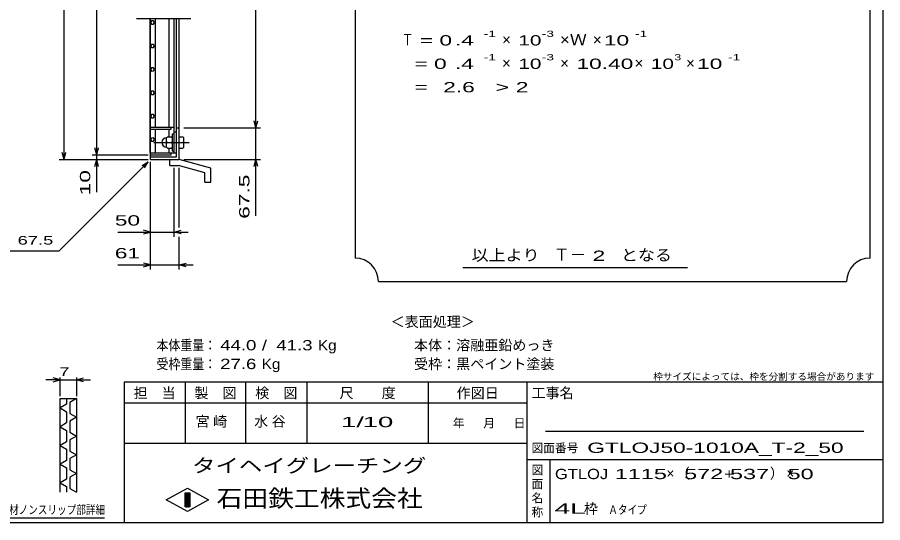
# Model space of a CAD drawing. Units: millimetres, scale not verified. Extents: x -1820 to 1731, y -1282 to 1054.
# Drawn here: x -117 to 1731, y -1146 to -67 of the extents above; entities that cross this region are included whole.
import ezdxf
from ezdxf.enums import TextEntityAlignment as Align

# ---------------------------------------------------------------- set-up
doc = ezdxf.new("R2010")
doc.units = ezdxf.units.MM
doc.header["$LTSCALE"] = 10
doc.linetypes.add('CHAIN', pattern=[18.5, 12, -1.5, 3.5, -1.5])
for name, color, linetype, lineweight in [('0_2', 150, 'Continuous', 25), ('16', 3, 'Continuous', 25), ('19', 6, 'Continuous', 25), ('22', 4, 'Continuous', 25), ('32', 4, 'Continuous', 25)]:
    doc.layers.add(name, color=color, linetype=linetype, lineweight=lineweight)
doc.styles.add('ベクトル', font='')
doc.styles.get('ベクトル').set_extended_font_data('ベクトル')

msp = doc.modelspace()

# ---------------------------------------------------------------- linework, layer by layer
at = {"layer": '0_2'}
for p, q in [((1731, 1053.5), (1731, -1146.5)), ((1731, -846.5), (111, -846.5)), ((111, -846.5), (111, -1146.5)), ((241, -846.5), (241, -976.5)), ((371, -976.5), (371, -846.5)), ((501, -846.5), (501, -976.5)), ((761, -976.5), (761, -846.5)), ((971, -846.5), (971, -1146.5)), ((971, -891.5), (111, -891.5)), ((1691, -951.5), (1011, -951.5)), ((111, -976.5), (971, -976.5)), ((971, -1011.5), (1731, -1011.5)), ((1021, -1146.5), (1021, -1011.5)), ((201, -1097.5), (246, -1072.5)), ((241, -1082.5), (251, -1082.5)), ((241, -1112.5), (241, -1082.5)), ((241, -1082.5), (243, -1082.5)), ((243, -1082.5), (243, -1112.5)), ((245, -1112.5), (245, -1082.5)), ((245, -1082.5), (247, -1082.5)), ((246, -1072.5), (291, -1097.5)), ((247, -1082.5), (247, -1112.5)), ((249, -1112.5), (249, -1082.5)), ((249, -1082.5), (251, -1082.5)), ((251, -1082.5), (251, -1112.5)), ((251, -1082.5), (251, -1112.5)), ((246, -1122.5), (201, -1097.5)), ((291, -1097.5), (246, -1122.5)), ((251, -1112.5), (241, -1112.5)), ((243, -1112.5), (245, -1112.5)), ((247, -1112.5), (249, -1112.5)), ((1731, -1146.5), (-1729, -1146.5))]:
    msp.add_line(p, q, dxfattribs=at)
at = {"layer": '16'}
for p, q in [((253.5, -70.5), (137.5, -70.5)), ((166.8, -356.5), (166.8, -70.5)), ((167.5, -356.5), (167.5, -70.5)), ((178, -302), (178, -70.5)), ((207, -302), (207, -70.5)), ((217.5, -356.5), (217.5, -70.5)), ((169.48, -75.05), (167.5, -78.53)), ((167.5, -78.53), (169.52, -81.98)), ((173.48, -75.02), (169.48, -75.05)), ((169.52, -81.98), (173.52, -81.95)), ((175.5, -78.5), (173.48, -75.02)), ((173.52, -81.95), (175.5, -78.47)), ((169.48, -125.05), (167.5, -128.53)), ((167.5, -128.53), (169.52, -131.98)), ((173.48, -125.02), (169.48, -125.05)), ((175.5, -128.5), (173.48, -125.02)), ((173.52, -131.95), (175.5, -128.47)), ((169.52, -131.98), (173.52, -131.95)), ((169.48, -175.05), (167.5, -178.53)), ((167.5, -178.53), (169.52, -181.98)), ((173.48, -175.02), (169.48, -175.05)), ((169.52, -181.98), (173.52, -181.95)), ((175.5, -178.5), (173.48, -175.02)), ((173.52, -181.95), (175.5, -178.47)), ((169.48, -225.05), (167.5, -228.53)), ((167.5, -228.53), (169.52, -231.98)), ((173.48, -225.02), (169.48, -225.05)), ((169.52, -231.98), (173.52, -231.95)), ((175.5, -228.5), (173.48, -225.02)), ((173.52, -231.95), (175.5, -228.47)), ((169.48, -275.05), (167.5, -278.53)), ((173.48, -275.02), (169.48, -275.05)), ((175.5, -278.5), (173.48, -275.02)), ((167.5, -278.53), (169.52, -281.98)), ((169.52, -281.98), (173.52, -281.95)), ((173.52, -281.95), (175.5, -278.47)), ((167.5, -306.5), (167.5, -302)), ((167.5, -302), (217.5, -302)), ((167.5, -306.5), (211.5, -306.5)), ((178, -356.5), (178, -306.5)), ((207, -321.5), (207, -306.5)), ((211.5, -306.5), (211.5, -302)), ((222.5, -312.5), (217.5, -312.5)), ((222.5, -356.5), (222.5, -312.5)), ((169.48, -325.05), (167.5, -328.53)), ((167.5, -328.53), (169.52, -331.98)), ((173.48, -325.02), (169.48, -325.05)), ((169.52, -331.98), (173.52, -331.95)), ((175.5, -328.5), (173.48, -325.02)), ((173.52, -331.95), (175.5, -328.47)), ((203.5, -322.5), (201.5, -324.5)), ((201.5, -344.5), (201.5, -324.5)), ((203.5, -334.5), (201.5, -332.5)), ((203.5, -322.5), (212.5, -322.5)), ((214.5, -324.5), (212.5, -322.5)), ((212.5, -334.5), (214.5, -332.5)), ((214.5, -353), (214.5, -316)), ((214.5, -316), (217.5, -316)), ((217.5, -353), (217.5, -316)), ((203.5, -334.5), (201.5, -336.5)), ((201.5, -344.5), (203.5, -346.5)), ((203.5, -334.5), (212.5, -334.5)), ((203.5, -346.5), (212.5, -346.5)), ((207, -356.5), (207, -347)), ((214.5, -336.5), (212.5, -334.5)), ((212.5, -346.5), (214.5, -344.5)), ((166.8, -356.5), (167.5, -356.5)), ((167.5, -356.5), (211.5, -356.5)), ((167.5, -361), (167.5, -356.5)), ((167.5, -356.5), (217.5, -356.5)), ((167.5, -361), (211.5, -361)), ((211.5, -361), (211.5, -356.5)), ((214.5, -353), (217.5, -353)), ((217.5, -356.5), (222.5, -356.5))]:
    msp.add_line(p, q, dxfattribs=at)
at = {"layer": '16', "linetype": 'CHAIN'}
msp.add_line((174.5, -334.5), (249.5, -334.5), dxfattribs=at)
at = {"layer": '16'}
msp.add_arc((201.5, -334.5), 10, 90, 270, dxfattribs=at)
at = {"layer": '19'}
for p, q in [((222.5, -365), (222.5, -70.5)), ((228.5, -371), (228.5, -70.5)), ((222.5, -303.5), (228.5, -303.5)), ((228.5, -322.5), (236.5, -322.5)), ((228.5, -346.5), (228.5, -322.5)), ((236.5, -322.5), (238.5, -324.5)), ((236.5, -334.5), (238.5, -332.5)), ((238.5, -344.5), (238.5, -324.5)), ((228.5, -334.5), (236.5, -334.5)), ((228.5, -346.5), (236.5, -346.5)), ((236.5, -334.5), (238.5, -336.5)), ((236.5, -346.5), (238.5, -344.5)), ((167.5, -371), (167.5, -361)), ((167.5, -365), (222.5, -365)), ((167.5, -371), (228.5, -371)), ((208.49, -384.01), (208.49, -371.01)), ((208.49, -384.01), (226.78, -384.01)), ((208.5, -371), (228.5, -371)), ((283.11, -399.1), (226.78, -384.01)), ((296.11, -389.12), (228.5, -371)), ((283.11, -419.12), (283.11, -399.1)), ((296.11, -419.12), (296.11, -389.12)), ((283.11, -419.12), (296.11, -419.12))]:
    msp.add_line(p, q, dxfattribs=at)
at = {"layer": '22'}
for p, q in [((604, 968.5), (604, -581.5)), ((1704, -581.5), (1704, 968.5)), ((-17.5, -371), (-17.5, 664)), ((52.5, -361), (52.5, 654)), ((392.5, -303.5), (392.5, 596.5)), ((392.5, -303.5), (388.5, -288.5)), ((392.5, -303.5), (396.5, -288.5)), ((238.5, -303.5), (402.5, -303.5)), ((392.5, -371), (392.5, -303.5)), ((52.5, -361), (48.5, -346)), ((52.5, -361), (56.5, -346)), ((-17.5, -371), (-21.5, -356)), ((-17.5, -371), (-13.5, -356)), ((42.5, -361), (162.5, -361)), ((52.5, -371), (52.5, -361)), ((-27.5, -371), (162.5, -371)), ((-27.5, -566), (162.5, -376)), ((42.5, -371), (162.5, -371)), ((48.5, -386), (52.5, -371)), ((56.5, -386), (52.5, -371)), ((52.5, -441), (52.5, -371)), ((149.5, -384), (162.5, -376)), ((154.5, -389), (162.5, -376)), ((167.5, -536), (167.5, -376)), ((167.5, -606), (167.5, -376)), ((238.5, -371), (402.5, -371)), ((388.5, -386), (392.5, -371)), ((396.5, -386), (392.5, -371)), ((392.5, -491), (392.5, -371)), ((217.5, -536), (217.5, -389)), ((228.5, -516), (228.5, -389)), ((97.5, -526), (167.5, -526)), ((167.5, -526), (152.5, -522)), ((152.5, -530), (167.5, -526)), ((167.5, -526), (217.5, -526)), ((217.5, -526), (232.5, -522)), ((232.5, -530), (217.5, -526)), ((217.5, -526), (247.5, -526)), ((228.5, -606), (228.5, -536)), ((-267.5, -566), (-27.5, -566)), ((97.5, -596), (167.5, -596)), ((167.5, -596), (152.5, -592)), ((152.5, -600), (167.5, -596)), ((167.5, -596), (228.5, -596)), ((228.5, -596), (243.5, -592)), ((243.5, -600), (228.5, -596)), ((228.5, -596), (258.5, -596)), ((834, -601.5), (1314, -601.5)), ((654, -631.5), (1654, -631.5))]:
    msp.add_line(p, q, dxfattribs=at)
for centre, start, end in [((604, -631.5), 0, 90), ((1704, -631.5), 90, 180)]:
    msp.add_arc(centre, 50, start, end, dxfattribs=at)
at = {"layer": '32'}
for p, q in [((-26, -841.5), (-56, -841.5)), ((-26, -841.5), (-41, -837.5)), ((-41, -845.5), (-26, -841.5)), ((-26, -876.5), (-26, -836.5)), ((-26, -841.5), (9, -841.5)), ((9, -836.5), (9, -876.5)), ((9, -841.5), (24, -837.5)), ((24, -845.5), (9, -841.5)), ((9, -841.5), (39, -841.5)), ((-26, -881.5), (9, -881.5)), ((-26, -1081.5), (-26, -881.5)), ((-12, -881.5), (-12, -893.5)), ((9, -881.5), (-5, -889.5)), ((9, -881.5), (9, -1081.5)), ((-12, -893.5), (-26, -901.5)), ((-26, -901.5), (-12, -909.5)), ((-5, -889.5), (-5, -913.5)), ((-12, -909.5), (-12, -933.5)), ((-5, -913.5), (9, -921.5)), ((9, -921.5), (-5, -929.5)), ((-12, -933.5), (-26, -941.5)), ((-26, -941.5), (-12, -949.5)), ((-5, -929.5), (-5, -953.5)), ((-12, -949.5), (-12, -973.5)), ((-5, -953.5), (9, -961.5)), ((-12, -973.5), (-26, -981.5)), ((9, -961.5), (-5, -969.5)), ((-5, -969.5), (-5, -993.5)), ((-26, -981.5), (-12, -989.5)), ((-12, -989.5), (-12, -1013.5)), ((-5, -993.5), (9, -1001.5)), ((-12, -1013.5), (-26, -1021.5)), ((9, -1001.5), (-5, -1009.5)), ((-5, -1009.5), (-5, -1033.5)), ((-26, -1021.5), (-12, -1029.5)), ((-12, -1029.5), (-12, -1053.5)), ((-5, -1033.5), (9, -1041.5)), ((9, -1041.5), (-5, -1049.5)), ((-5, -1049.5), (-5, -1073.5)), ((-12, -1053.5), (-26, -1061.5)), ((-26, -1061.5), (-12, -1069.5)), ((-12, -1069.5), (-12, -1081.5)), ((-5, -1073.5), (9, -1081.5)), ((69, -1136.5), (-186, -1136.5))]:
    msp.add_line(p, q, dxfattribs=at)

# ---------------------------------------------------------------- texts
at = {"layer": '0_2', "style": 'ベクトル'}
for s, height, p in [('枠サイズによっては、枠を分割する場合があります', 14.66, (1241, -834.5)), ('担\u3000当', 21.99, (131, -869.5)), ('製\u3000図', 21.99, (261, -869.5)), ('検\u3000図', 21.99, (391, -869.5)), ('尺\u3000\u3000度', 21.99, (571, -869.5)), ('作図日', 21.99, (821, -869.5)), ('工事名', 21.99, (981, -869.5)), ('年', 18.33, (813, -934)), ('月', 18.33, (878, -934)), ('日', 18.33, (943, -934)), ('図面番号', 18.33, (981, -987)), ('図', 18.33, (981, -1034)), ('面', 18.33, (981, -1064)), ('名', 18.33, (981, -1094)), ('称', 18.33, (981, -1124))]:
    msp.add_text(s, height=height, dxfattribs=at).set_placement(p, align=Align.MIDDLE_LEFT)
at = {"layer": '0_2', "color": 222, "style": 'ベクトル'}
for s, height, width, p in [('タイヘイグレーチング', 29.33, 1.25, (256, -1024.5)), ('石田鉄工株式会社', 36.66, 1.1, (308.5, -1094.5))]:
    msp.add_text(s, height=height, dxfattribs=dict(at, width=width)).set_placement(p, align=Align.MIDDLE_LEFT)
at = {"layer": '22', "color": 2, "style": 'ベクトル'}
for s, height, width, p in [('Ｔ', 24.19, 0.75, (704, -115)), (' = 0', 21.99, 1.65, (729, -116.5)), (' .4 ', 21.99, 1.65, (804, -116.5)), ('-1', 13.2, 1.65, (879, -102.5)), ('10', 21.99, 1.5, (953, -116.5)), ('-3', 13.2, 1.65, (1003, -102.5)), ('×Ｗ', 24.19, 1.1, (1042, -115)), (' 10 ', 21.99, 1.65, (1122, -116.5)), ('-1', 13.2, 1.65, (1202, -102.5)), ('-1', 13.2, 1.65, (879, -152.5)), ('-3', 13.2, 1.65, (1003, -152.5)), ('3', 13.2, 1.5, (1286, -152.5)), ('-1', 13.2, 1.65, (1401, -152.5)), ('  = 0', 21.99, 1.65, (704, -166.5)), (' .4 ', 21.99, 1.65, (804, -166.5)), ('10', 21.99, 1.5, (953, -166.5)), ('10.40', 21.99, 1.65, (1077, -166.5)), ('10', 21.99, 1.5, (1236, -166.5)), (' 10 ', 21.99, 1.65, (1321, -166.5)), ('  =', 21.99, 1.65, (704, -216.5)), (' 2.6', 21.99, 1.65, (779, -216.5)), ('>', 21.99, 1.7, (904, -216.5)), (' 2 ', 21.99, 1.65, (934, -216.5)), (' 50 ', 21.99, 1.65, (77.5, -501)), (' 67.5 ', 18.33, 1.6, (-127.5, -543.5)), (' 61 ', 21.99, 1.65, (77.5, -571)), ('以上より\u3000', 24.19, 1.1, (853, -575)), (' 2 ', 21.99, 1.65, (1098, -576.5)), ('となる', 24.19, 1.1, (1172, -575)), ('本体重量：', 21.99, 0.85, (180, -767.5)), (' 44.0', 21.99, 1.35, (305, -767.5)), ('/', 21.99, 1.35, (405, -767.5)), (' 41.3', 21.99, 1.35, (425, -767.5)), ('Kg', 21.99, 1.1, (525, -767.5)), ('受枠重量：', 21.99, 0.85, (180, -807.5)), (' 27.6', 21.99, 1.35, (305, -807.5)), ('Kg', 21.99, 1.1, (405, -807.5)), ('1/', 21.99, 2, (574, -931.5)), (' 10 ', 21.99, 2, (604, -931.5)), ('GTLOJ50-1010A_T-2_50             ', 21.99, 1.65, (1100, -986.5)), ('GTLOJ', 21.99, 1.2, (1031, -1042.5)), (' 1115 ', 21.99, 1.7, (1145, -1042.5)), (' 572 ', 21.99, 1.7, (1293, -1042.5)), (' 537 ', 21.99, 1.7, (1391, -1042.5)), (' 50 ', 21.99, 1.7, (1514, -1042.5)), ('+', 21.99, 1.3, (1392, -1042.5)), ('4L', 21.99, 2.05, (1030, -1116.5)), ('Ａタイプ', 18.33, 0.8, (1145, -1119))]:
    msp.add_text(s, height=height, dxfattribs=dict(at, width=width)).set_placement(p, align=Align.MIDDLE_LEFT)
for s, height, p in [('×', 24.19, (918, -115)), ('×', 24.19, (1112, -115)), ('×', 24.19, (918, -165)), ('×', 24.19, (1042, -165)), ('×', 24.19, (1201, -165)), ('×', 24.19, (1311, -165)), ('Ｔ－', 25.66, (1028, -574)), ('＜表面処理＞', 21.99, (680, -717.5)), ('本体：', 21.99, (730, -767.5)), ('溶融亜鉛めっき', 21.99, (820, -767.5)), ('受枠：', 21.99, (730, -807.5)), ('黒ペイント塗装', 21.99, (820, -807.5)), ('枠', 21.99, (1093, -1116.5))]:
    msp.add_text(s, height=height, dxfattribs=at).set_placement(p, align=Align.MIDDLE_LEFT)
at = {"layer": '22', "color": 2, "style": 'ベクトル', "width": 1.65}
for s, p in [(' 10 ', (27.5, -461)), (' 67.5 ', (367.5, -511))]:
    msp.add_text(s, height=21.99, rotation=90, dxfattribs=at).set_placement(p, align=Align.MIDDLE_LEFT)
at = {"layer": '22', "color": 2, "char_height": 21.99, "attachment_point": 4, "style": 'ベクトル'}
for s, insert in [('\\T1.25;宮崎\u3000', (263.5, -931.5)), ('\\T1.25;水谷\u3000', (388.5, -931.5)), ('\\T1.17;×（', (1269, -1042.5)), ('\\T1.17;）×', (1490, -1042.5))]:
    msp.add_mtext(s, dxfattribs=dict(at, insert=insert))
at = {"layer": '32', "color": 2, "style": 'ベクトル'}
for s, width, p in [(' 7 ', 1.6, (-38.5, -824)), ('主部材ノンスリップ部詳細', 0.8, (-176, -1119))]:
    msp.add_text(s, height=18.33, dxfattribs=dict(at, width=width)).set_placement(p, align=Align.MIDDLE_LEFT)

doc.saveas('drawing.dxf')
